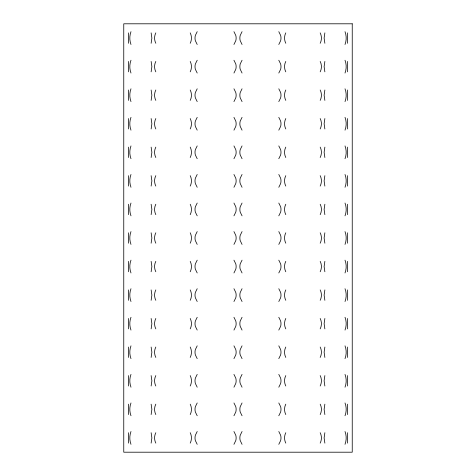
<?xml version="1.0" encoding="UTF-8"?>
<svg xmlns="http://www.w3.org/2000/svg" width="476" height="476" viewBox="0 0 476 476"><rect width="100%" height="100%" fill="white"/><g stroke="black" fill="none" stroke-linecap="round" stroke-linejoin="round"><path stroke-width="0.71" d="M128.472 43.286L128.579 40.74A10.293 1.041 -90 0 0 128.579 35.42L128.472 32.874M128.472 71.846L128.579 69.3A10.293 1.041 -90 0 0 128.579 63.98L128.472 61.434M128.472 100.406L128.579 97.86A10.293 1.041 90 0 0 128.579 92.54L128.472 89.994M128.472 128.966L128.579 126.42A10.293 1.041 -90 0 0 128.579 121.1L128.472 118.554M128.472 157.526L128.579 154.98A10.293 1.041 -90 0 0 128.579 149.66L128.472 147.114M128.472 186.086L128.579 183.54A10.293 1.041 -90 0 0 128.579 178.22L128.472 175.674M128.472 214.646L128.579 212.1A10.293 1.041 -90 0 0 128.579 206.78L128.472 204.234M128.472 243.206L128.579 240.66A10.293 1.041 -90 0 0 128.579 235.34L128.472 232.794M128.472 271.766L128.579 269.22A10.293 1.041 -90 0 0 128.579 263.9L128.472 261.354M128.472 300.326L128.579 297.78A10.293 1.041 -90 0 0 128.579 292.46L128.472 289.914M128.472 328.886L128.579 326.34A10.293 1.041 -90 0 0 128.579 321.02L128.472 318.474M128.472 357.446L128.579 354.9A10.293 1.041 -90 0 0 128.579 349.58L128.472 347.034M128.472 386.006L128.579 383.46A10.293 1.041 -90 0 0 128.579 378.14L128.472 375.594M128.472 414.566L128.579 412.02A10.293 1.041 -90 0 0 128.579 406.7L128.472 404.154M128.472 443.126L128.579 440.58A10.293 1.041 -90 0 0 128.579 435.26L128.472 432.714M347.528 32.874L347.42 35.42A10.293 1.041 -90 0 0 347.42 40.74L347.528 43.286M347.528 61.434L347.42 63.98A10.293 1.041 -90 0 0 347.42 69.3L347.528 71.846M347.528 89.994L347.42 92.54A10.293 1.041 -90 0 0 347.42 97.86L347.528 100.406M347.528 118.554L347.42 121.1A10.293 1.041 -90 0 0 347.42 126.42L347.528 128.966M347.528 147.114L347.42 149.66A10.293 1.041 -90 0 0 347.42 154.98L347.528 157.526M347.528 175.674L347.42 178.22A10.293 1.041 -90 0 0 347.42 183.54L347.528 186.086M347.528 204.234L347.42 206.78A10.293 1.041 -90 0 0 347.42 212.1L347.528 214.646M347.528 232.794L347.42 235.34A10.293 1.041 -90 0 0 347.42 240.66L347.528 243.206M347.528 261.354L347.42 263.9A10.293 1.041 -90 0 0 347.42 269.22L347.528 271.766M347.528 289.914L347.42 292.46A10.293 1.041 -90 0 0 347.42 297.78L347.528 300.326M347.528 318.474L347.42 321.02A10.293 1.041 -90 0 0 347.42 326.34L347.528 328.886M347.528 347.034L347.42 349.58A10.293 1.041 -90 0 0 347.42 354.9L347.528 357.446M347.528 375.594L347.42 378.14A10.293 1.041 -90 0 0 347.42 383.46L347.528 386.006M347.528 404.154L347.42 406.7A10.293 1.041 -90 0 0 347.42 412.02L347.528 414.566M347.528 432.714L347.42 435.26A10.293 1.041 -90 0 0 347.42 440.58L347.528 443.126M151.13 43.286L151.88 38.08L151.13 32.874M151.13 71.846L151.88 66.64L151.13 61.434M151.13 100.406L151.88 95.2L151.13 89.994M151.13 128.966L151.88 123.76L151.13 118.554M151.13 157.526L151.88 152.32L151.13 147.114M151.13 186.086L151.88 180.88L151.13 175.674M151.13 214.646L151.88 209.44L151.13 204.234M151.13 243.206L151.88 238L151.13 232.794M151.13 271.766L151.88 266.56L151.13 261.354M151.13 300.326L151.88 295.12L151.13 289.914M151.13 328.886L151.88 323.68L151.13 318.474M151.13 357.446L151.88 352.24L151.13 347.034M151.13 386.006L151.88 380.8L151.13 375.594M151.13 414.566L151.88 409.36L151.13 404.154M151.13 443.126L151.88 437.92L151.13 432.714M324.87 32.874L324.12 38.08L324.87 43.286M324.87 61.434L324.12 66.64L324.87 71.846M324.87 89.994L324.12 95.2L324.87 100.406M324.87 118.554L324.12 123.76L324.87 128.966M324.87 147.114L324.12 152.32L324.87 157.526M324.87 175.674L324.12 180.88L324.87 186.086M324.87 204.234L324.12 209.44L324.87 214.646M324.87 232.794L324.12 238L324.87 243.206M324.87 261.354L324.12 266.56L324.87 271.766M324.87 289.914L324.12 295.12L324.87 300.326M324.87 318.474L324.12 323.68L324.87 328.886M324.87 347.034L324.12 352.24L324.87 357.446M324.87 375.594L324.12 380.8L324.87 386.006M324.87 404.154L324.12 409.36L324.87 414.566M324.87 432.714L324.12 437.92L324.87 443.126M130.983 31.678C129.412 35.748 129.412 40.412 130.983 44.482M130.983 60.238C129.412 64.308 129.412 68.972 130.983 73.042M130.983 88.798C129.412 92.868 129.412 97.532 130.983 101.602M130.983 117.358C129.412 121.428 129.412 126.092 130.983 130.162M130.983 145.918C129.412 149.988 129.412 154.652 130.983 158.722M130.983 174.478C129.412 178.548 129.412 183.212 130.983 187.282M130.983 203.038C129.412 207.108 129.412 211.772 130.983 215.842M130.983 231.598C129.412 235.668 129.412 240.332 130.983 244.402M130.983 260.158C129.412 264.228 129.412 268.892 130.983 272.962M130.983 288.718C129.412 292.788 129.412 297.452 130.983 301.522M130.983 317.278C129.412 321.348 129.412 326.012 130.983 330.082M130.983 345.838C129.412 349.908 129.412 354.572 130.983 358.642M130.983 374.398C129.412 378.468 129.412 383.132 130.983 387.202M130.983 402.958C129.412 407.028 129.412 411.692 130.983 415.762M130.983 431.518C129.412 435.588 129.412 440.252 130.983 444.322M345.017 44.482C346.587 40.412 346.587 35.748 345.017 31.678M345.017 73.042C346.587 68.972 346.587 64.308 345.017 60.238M345.017 101.602C346.587 97.532 346.587 92.868 345.017 88.798M345.017 130.162C346.587 126.092 346.587 121.428 345.017 117.358M345.017 158.722C346.587 154.652 346.587 149.988 345.017 145.918M345.017 187.282C346.587 183.212 346.587 178.548 345.017 174.478M345.017 215.842C346.587 211.772 346.587 207.108 345.017 203.038M345.017 244.402C346.587 240.332 346.587 235.668 345.017 231.598M345.017 272.962C346.587 268.892 346.587 264.228 345.017 260.158M345.017 301.522C346.587 297.452 346.587 292.788 345.017 288.718M345.017 330.082C346.587 326.012 346.587 321.348 345.017 317.278M345.017 358.642C346.587 354.572 346.587 349.908 345.017 345.838M345.017 387.202C346.587 383.132 346.587 378.468 345.017 374.398M345.017 415.762C346.587 411.692 346.587 407.028 345.017 402.958M345.017 444.322C346.587 440.252 346.587 435.588 345.017 431.518M155.819 32.874C154.165 36.093 154.165 40.067 155.819 43.286M155.819 61.434C154.165 64.653 154.165 68.627 155.819 71.846M155.819 89.994C154.165 93.213 154.165 97.187 155.819 100.406M155.819 118.554C154.165 121.773 154.165 125.747 155.819 128.966M190.21 43.286C191.864 40.067 191.864 36.093 190.21 32.874M155.819 147.114C154.165 150.333 154.165 154.307 155.819 157.526M190.21 71.846C191.864 68.627 191.864 64.653 190.21 61.434M155.819 175.674C154.165 178.893 154.165 182.867 155.819 186.086M190.21 100.406C191.864 97.187 191.864 93.213 190.21 89.994M155.819 204.234C154.165 207.453 154.165 211.427 155.819 214.646M190.21 128.966C191.864 125.747 191.864 121.773 190.21 118.554M155.819 232.794C154.165 236.013 154.165 239.987 155.819 243.206M190.21 157.526C191.864 154.307 191.864 150.333 190.21 147.114M155.819 261.354C154.165 264.573 154.165 268.547 155.819 271.766M190.21 186.086C191.864 182.867 191.864 178.893 190.21 175.674M155.819 289.914C154.165 293.133 154.165 297.107 155.819 300.326M190.21 214.646C191.864 211.427 191.864 207.453 190.21 204.234M155.819 318.474C154.165 321.693 154.165 325.667 155.819 328.886M190.21 243.206C191.864 239.987 191.864 236.013 190.21 232.794M285.79 32.874C284.136 36.093 284.136 40.067 285.79 43.286M155.819 347.034C154.165 350.253 154.165 354.227 155.819 357.446M190.21 271.766C191.864 268.547 191.864 264.573 190.21 261.354M285.79 61.434C284.136 64.653 284.136 68.627 285.79 71.846M155.819 375.594C154.165 378.813 154.165 382.787 155.819 386.006M190.21 300.326C191.864 297.107 191.864 293.133 190.21 289.914M285.79 89.994C284.136 93.213 284.136 97.187 285.79 100.406M155.819 404.154C154.165 407.373 154.165 411.347 155.819 414.566M190.21 328.886C191.864 325.667 191.864 321.693 190.21 318.474M285.79 118.554C284.136 121.773 284.136 125.747 285.79 128.966M320.181 43.286C321.835 40.067 321.835 36.093 320.181 32.874M155.819 432.714C154.165 435.933 154.165 439.907 155.819 443.126M190.21 357.446C191.864 354.227 191.864 350.253 190.21 347.034M285.79 147.114C284.136 150.333 284.136 154.307 285.79 157.526M320.181 71.846C321.835 68.627 321.835 64.653 320.181 61.434M190.21 386.006C191.864 382.787 191.864 378.813 190.21 375.594M285.79 175.674C284.136 178.893 284.136 182.867 285.79 186.086M320.181 100.406C321.835 97.187 321.835 93.213 320.181 89.994M190.21 414.566C191.864 411.347 191.864 407.373 190.21 404.154M285.79 204.234C284.136 207.453 284.136 211.427 285.79 214.646M320.181 128.966C321.835 125.747 321.835 121.773 320.181 118.554M190.21 443.126C191.864 439.907 191.864 435.933 190.21 432.714M285.79 232.794C284.136 236.013 284.136 239.987 285.79 243.206M320.181 157.526C321.835 154.307 321.835 150.333 320.181 147.114M285.79 261.354C284.136 264.573 284.136 268.547 285.79 271.766M320.181 186.086C321.835 182.867 321.835 178.893 320.181 175.674M285.79 289.914C284.136 293.133 284.136 297.107 285.79 300.326M320.181 214.646C321.835 211.427 321.835 207.453 320.181 204.234M285.79 318.474C284.136 321.693 284.136 325.667 285.79 328.886M320.181 243.206C321.835 239.987 321.835 236.013 320.181 232.794M285.79 347.034C284.136 350.253 284.136 354.227 285.79 357.446M320.181 271.766C321.835 268.547 321.835 264.573 320.181 261.354M285.79 375.594C284.136 378.813 284.136 382.787 285.79 386.006M320.181 300.326C321.835 297.107 321.835 293.133 320.181 289.914M285.79 404.154C284.136 407.373 284.136 411.347 285.79 414.566M320.181 328.886C321.835 325.667 321.835 321.693 320.181 318.474M285.79 432.714C284.136 435.933 284.136 439.907 285.79 443.126M320.181 357.446C321.835 354.227 321.835 350.253 320.181 347.034M320.181 386.006C321.835 382.787 321.835 378.813 320.181 375.594M320.181 414.566C321.835 411.347 321.835 407.373 320.181 404.154M320.181 443.126C321.835 439.907 321.835 435.933 320.181 432.714M197.201 31.678L195.362 35.42A10.073 9.865 -90 0 0 195.362 40.74L197.201 44.482M197.201 60.238L195.362 63.98A10.073 9.865 -90 0 0 195.362 69.3L197.201 73.042M197.201 88.798L195.362 92.54A10.073 9.865 -90 0 0 195.362 97.86L197.201 101.602M242.058 31.678L240.219 35.42A10.073 9.865 -90 0 0 240.219 40.74L242.058 44.482M233.942 44.482L235.781 40.74A10.073 9.865 -90 0 0 235.781 35.42L233.942 31.678M197.201 117.358L195.362 121.1A10.073 9.865 -90 0 0 195.362 126.42L197.201 130.162M242.058 60.238L240.219 63.98A10.073 9.865 -90 0 0 240.219 69.3L242.058 73.042M233.942 73.042L235.781 69.3A10.073 9.865 -90 0 0 235.781 63.98L233.942 60.238M197.201 145.918L195.362 149.66A10.073 9.865 -90 0 0 195.362 154.98L197.201 158.722M242.058 88.798L240.219 92.54A10.073 9.865 -90 0 0 240.219 97.86L242.058 101.602M233.942 101.602L235.781 97.86A10.073 9.865 -90 0 0 235.781 92.54L233.942 88.798M278.799 44.482L280.638 40.74A10.073 9.865 90 0 0 280.638 35.42L278.799 31.678M197.201 174.478L195.362 178.22A10.073 9.865 -90 0 0 195.362 183.54L197.201 187.282M242.058 117.358L240.219 121.1A10.073 9.865 -90 0 0 240.219 126.42L242.058 130.162M233.942 130.162L235.781 126.42A10.073 9.865 -90 0 0 235.781 121.1L233.942 117.358M278.799 73.042L280.638 69.3A10.073 9.865 -90 0 0 280.638 63.98L278.799 60.238M197.201 203.038L195.362 206.78A10.073 9.865 -90 0 0 195.362 212.1L197.201 215.842M242.058 145.918L240.219 149.66A10.073 9.865 -90 0 0 240.219 154.98L242.058 158.722M233.942 158.722L235.781 154.98A10.073 9.865 -90 0 0 235.781 149.66L233.942 145.918M278.799 101.602L280.638 97.86A10.073 9.865 -90 0 0 280.638 92.54L278.799 88.798M197.201 231.598L195.362 235.34A10.073 9.865 -90 0 0 195.362 240.66L197.201 244.402M242.058 174.478L240.219 178.22A10.073 9.865 -90 0 0 240.219 183.54L242.058 187.282M233.942 187.282L235.781 183.54A10.073 9.865 -90 0 0 235.781 178.22L233.942 174.478M278.799 130.162L280.638 126.42A10.073 9.865 -90 0 0 280.638 121.1L278.799 117.358M197.201 260.158L195.362 263.9A10.073 9.865 -90 0 0 195.362 269.22L197.201 272.962M242.058 203.038L240.219 206.78A10.073 9.865 -90 0 0 240.219 212.1L242.058 215.842M233.942 215.842L235.781 212.1A10.073 9.865 -90 0 0 235.781 206.78L233.942 203.038M278.799 158.722L280.638 154.98A10.073 9.865 -90 0 0 280.638 149.66L278.799 145.918M197.201 288.718L195.362 292.46A10.073 9.865 -90 0 0 195.362 297.78L197.201 301.522M242.058 231.598L240.219 235.34A10.073 9.865 -90 0 0 240.219 240.66L242.058 244.402M233.942 244.402L235.781 240.66A10.073 9.865 -90 0 0 235.781 235.34L233.942 231.598M278.799 187.282L280.638 183.54A10.073 9.865 -90 0 0 280.638 178.22L278.799 174.478M197.201 317.278L195.362 321.02A10.073 9.865 -90 0 0 195.362 326.34L197.201 330.082M242.058 260.158L240.219 263.9A10.073 9.865 -90 0 0 240.219 269.22L242.058 272.962M233.942 272.962L235.781 269.22A10.073 9.865 -90 0 0 235.781 263.9L233.942 260.158M278.799 215.842L280.638 212.1A10.073 9.865 -90 0 0 280.638 206.78L278.799 203.038M197.201 345.838L195.362 349.58A10.073 9.865 -90 0 0 195.362 354.9L197.201 358.642M242.058 288.718L240.219 292.46A10.073 9.865 -90 0 0 240.219 297.78L242.058 301.522M233.942 301.522L235.781 297.78A10.073 9.865 -90 0 0 235.781 292.46L233.942 288.718M278.799 244.402L280.638 240.66A10.073 9.865 -90 0 0 280.638 235.34L278.799 231.598M197.201 374.398L195.362 378.14A10.073 9.865 -90 0 0 195.362 383.46L197.201 387.202M242.058 317.278L240.219 321.02A10.073 9.865 -90 0 0 240.219 326.34L242.058 330.082M233.942 330.082L235.781 326.34A10.073 9.865 -90 0 0 235.781 321.02L233.942 317.278M278.799 272.962L280.638 269.22A10.073 9.865 -90 0 0 280.638 263.9L278.799 260.158M197.201 402.958L195.362 406.7A10.073 9.865 -90 0 0 195.362 412.02L197.201 415.762M242.058 345.838L240.219 349.58A10.073 9.865 -90 0 0 240.219 354.9L242.058 358.642M233.942 358.642L235.781 354.9A10.073 9.865 -90 0 0 235.781 349.58L233.942 345.838M278.799 301.522L280.638 297.78A10.073 9.865 -90 0 0 280.638 292.46L278.799 288.718M197.201 431.518L195.362 435.26A10.073 9.865 -90 0 0 195.362 440.58L197.201 444.322M242.058 374.398L240.219 378.14A10.073 9.865 -90 0 0 240.219 383.46L242.058 387.202M233.942 387.202L235.781 383.46A10.073 9.865 -90 0 0 235.781 378.14L233.942 374.398M278.799 330.082L280.638 326.34A10.073 9.865 -90 0 0 280.638 321.02L278.799 317.278M242.058 402.958L240.219 406.7A10.073 9.865 -90 0 0 240.219 412.02L242.058 415.762M233.942 415.762L235.781 412.02A10.073 9.865 -90 0 0 235.781 406.7L233.942 402.958M278.799 358.642L280.638 354.9A10.073 9.865 -90 0 0 280.638 349.58L278.799 345.838M242.058 431.518L240.219 435.26A10.073 9.865 -90 0 0 240.219 440.58L242.058 444.322M233.942 444.322L235.781 440.58A10.073 9.865 -90 0 0 235.781 435.26L233.942 431.518M278.799 387.202L280.638 383.46A10.073 9.865 -90 0 0 280.638 378.14L278.799 374.398M278.799 415.762L280.638 412.02A10.073 9.865 -90 0 0 280.638 406.7L278.799 402.958M278.799 444.322L280.638 440.58A10.073 9.865 -90 0 0 280.638 435.26L278.799 431.518M352.24 23.8L123.76 23.8L123.76 452.2L352.24 452.2L352.24 23.8"/></g></svg>
